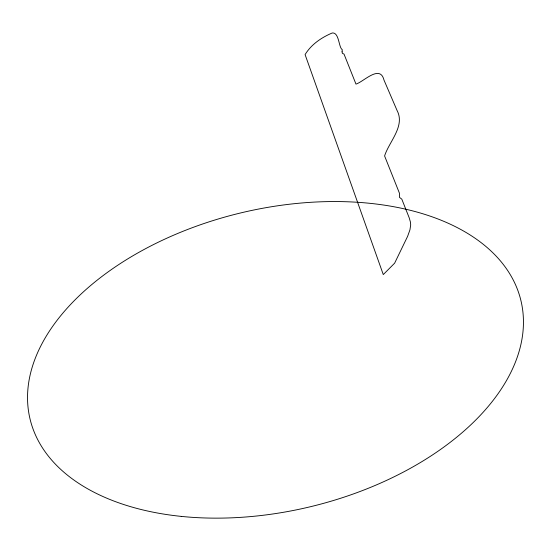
<?xml version="1.0" encoding="UTF-8"?>
<svg xmlns="http://www.w3.org/2000/svg" width="551" height="551" viewBox="0 0 551 551"><rect width="100%" height="100%" fill="white"/><g stroke="black" fill="none" stroke-linecap="round" stroke-linejoin="round"><path stroke-width="0.83" d="M342.075 51.822L342.371 53.302L344.024 54.101L355.974 84.103C363.688 81.768 380.045 64.04 383.985 80.06L397.106 110.572C405.343 126.22 389.013 141.759 384.598 155.954L399.427 193.174L399.468 197.348L401.803 199.145L409.193 217.776L410.454 222.143L410.688 224.98L409.937 229.857L407.609 236.351L394.633 263.171L383.276 274.584L305.089 54.59C311.253 44.431 321.467 37.509 332.246 32.97C339.278 32.13 338.589 47.551 342.254 49.652L342.075 51.822M181.245 516.39A252.489 150.981 -13.6 0 0 521.239 301.948A252.489 150.981 -13.6 0 0 123.989 261.208A252.489 150.981 -13.6 0 0 181.245 516.39"/></g></svg>
